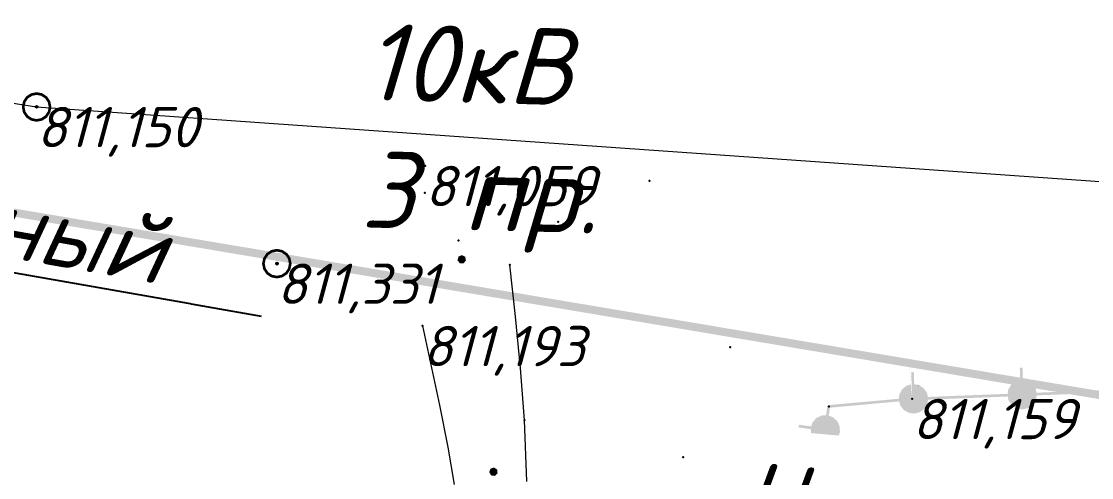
# Model space of a CAD drawing. Header units: metres. Extents: x 629572 to 645168, y 4785785 to 4790166.
# Drawn here: x 635451.04 to 635490.89, y 4788130.47 to 4788147.46 of the extents above; entities that cross this region are included whole.
import ezdxf
from ezdxf import colors
from ezdxf.entities.mleader import LeaderData, LeaderLine
from ezdxf.math import Vec2, Vec3

# ---------------------------------------------------------------- set-up
doc = ezdxf.new("R2010")
doc.units = ezdxf.units.M
doc.linetypes.add('Сплошная_0_50', pattern=[0])
doc.layers.get('0').update_dxf_attribs({"linetype": 'CONTINUOUS'})
for name, color, linetype in [('Дороги  грунтовые_ полевые и лесные (бровка-сплошная)', 7, 'CONTINUOUS'), ('Дороги с покрытием (осевая линия)', 7, 'CONTINUOUS'), ('красная линия', 7, 'CONTINUOUS'), ('Нурсултан', 7, 'CONTINUOUS'), ('Ограды металлические (H более 1м) на металлических круглых столбах с шагом', 7, 'CONTINUOUS'), ('пересечения с комуникациями', 7, 'CONTINUOUS'), ('Столбы железобетонные', 7, 'CONTINUOUS')]:
    doc.layers.add(name, color=color, linetype=linetype)
doc.layers.add('ЛЭП в.напряж.', color=10, linetype='SIL_KAB_VYSVOLT', lineweight=13)
doc.styles.add('ISOCPEUR', font='isocpeui.ttf')
doc.styles.get("Standard").update_dxf_attribs({"font": 'isocpeui.ttf'})
doc.linetypes.add('SIL_KAB_VYSVOLT', pattern='A,1.5,["<<",Standard,S=1.6,R=0,X=-1.5,Y=-0.8],5,0,1.5,[">>",Standard,S=1.6,R=0,X=-2.14,Y=-0.8],-2,8,-2', length=20)

# ---------------------------------------------------------------- blocks, each defined once
blk = doc.blocks.new('26 - 108.1.1 опоры  жб d-1.0')
blk.add_hatch(color=7).paths.add_polyline_path([(0, 0.05), (-0.05, 0), (0, -0.05), (0.05, 0)])
at = {"color": 7, "linetype": 'Continuous', "lineweight": 0, "const_width": 0.1, "flags": 128}
blk.add_lwpolyline([(0, 0.5), (0.191, 0.462), (0.354, 0.354), (0.462, 0.191), (0.5, 0), (0.462, -0.191), (0.354, -0.354), (0.191, -0.462), (0, -0.5), (-0.191, -0.462), (-0.354, -0.354), (-0.462, -0.191), (-0.5, 0), (-0.462, 0.191), (-0.354, 0.354), (-0.191, 0.462), (0, 0.5)], close=True, dxfattribs=at)
at = {"color": 7, "linetype": 'Continuous', "lineweight": 0, "true_color": 0xffffff, "flags": 128}
blk.add_lwpolyline([(0, 0.5), (-0.25, 0.433), (-0.433, 0.25), (-0.5, 0), (-0.433, -0.25), (-0.25, -0.433), (0, -0.5), (0.25, -0.433), (0.433, -0.25), (0.5, 0), (0.433, 0.25), (0.25, 0.433), (0, 0.5)], close=True, dxfattribs=at)
at = {"color": 7, "linetype": 'Continuous', "lineweight": 0, "flags": 128}
for points in [[(0, 0.05), (-0.05, 0), (0, -0.05), (0.05, 0), (0, 0.05)], [(0, 0.05), (0.043, 0.025), (0.043, -0.025), (0, -0.05), (-0.043, -0.025), (-0.043, 0.025), (0, 0.05)]]:
    blk.add_lwpolyline(points, close=True, dxfattribs=at)
at = {"color": 7, "style": 'ISOCPEUR', "flags": 1}
for tag in ['X', 'Высота', 'Отметка(высота) верхнего провода', 'Отметка(высота) нижнего провода', 'Отметка', 'Имя объекта CREDO-III', 'Код объекта CREDO-III', 'Номер', 'Y']:
    blk.add_attdef(tag, (0, 0), '', height=2.5, dxfattribs=at)

msp = doc.modelspace()

# ---------------------------------------------------------------- hatches: boundary and pattern name
at = {"layer": 'Дороги с покрытием (осевая линия)'}
for points in [[(635467.279, 4788138.566), (635467.282, 4788138.562), (635467.353, 4788138.465), (635467.358, 4788138.457), (635467.366, 4788138.453), (635467.408, 4788138.451), (635467.496, 4788138.447), (635467.501, 4788138.446), (635467.502, 4788138.448), (635467.504, 4788138.45), (635467.497, 4788138.457), (635467.496, 4788138.45), (635467.497, 4788138.457), (635467.504, 4788138.45), (635467.59, 4788138.548), (635467.583, 4788138.555), (635467.59, 4788138.548), (635467.593, 4788138.552), (635467.592, 4788138.556), (635467.569, 4788138.684), (635467.569, 4788138.689), (635467.564, 4788138.692), (635467.472, 4788138.741), (635467.45, 4788138.753), (635467.445, 4788138.745), (635467.441, 4788138.754), (635467.321, 4788138.703), (635467.324, 4788138.697), (635467.324, 4788138.698), (635467.321, 4788138.703), (635467.317, 4788138.701), (635467.316, 4788138.696), (635467.325, 4788138.694), (635467.316, 4788138.696), (635467.281, 4788138.571), (635467.29, 4788138.568), (635467.281, 4788138.571)], [(635468.46, 4788130.671), (635468.462, 4788130.666), (635468.524, 4788130.563), (635468.529, 4788130.555), (635468.536, 4788130.55), (635468.578, 4788130.544), (635468.665, 4788130.533), (635468.666, 4788130.536), (635468.665, 4788130.535), (635468.665, 4788130.533), (635468.67, 4788130.532), (635468.671, 4788130.533), (635468.673, 4788130.535), (635468.686, 4788130.552), (635468.714, 4788130.588), (635468.673, 4788130.535), (635468.767, 4788130.626), (635468.771, 4788130.629), (635468.77, 4788130.634), (635468.759, 4788130.763), (635468.758, 4788130.768), (635468.754, 4788130.771), (635468.749, 4788130.762), (635468.754, 4788130.771), (635468.666, 4788130.828), (635468.645, 4788130.842), (635468.643, 4788130.844), (635468.641, 4788130.845), (635468.637, 4788130.843), (635468.637, 4788130.842), (635468.639, 4788130.836), (635468.637, 4788130.843), (635468.513, 4788130.803), (635468.507, 4788130.797), (635468.516, 4788130.793), (635468.507, 4788130.797), (635468.505, 4788130.788), (635468.493, 4788130.733), (635468.507, 4788130.797), (635468.461, 4788130.675)]]:
    msp.add_hatch(color=7, dxfattribs=at).paths.add_polyline_path(points)
at = {"layer": 'Ограды металлические (H более 1м) на металлических круглых столбах с шагом'}
for points in [[(635488.851, 4788133.53), (635491.808, 4788133.645), (635491.804, 4788133.745), (635488.847, 4788133.63), (635488.811, 4788133.78), (635488.763, 4788133.768), (635488.804, 4788133.778), (635488.811, 4788133.78), (635488.809, 4788133.789), (635488.803, 4788133.797), (635488.688, 4788133.955), (635488.674, 4788133.969), (635488.648, 4788133.926), (635488.674, 4788133.969), (635488.618, 4788133.973), (635488.584, 4788133.975), (635488.674, 4788133.969), (635488.508, 4788134.071), (635488.482, 4788134.028), (635488.491, 4788134.043), (635488.508, 4788134.071), (635488.489, 4788134.077), (635488.47, 4788134.071), (635488.392, 4788134.045), (635488.489, 4788134.077), (635488.337, 4788134.101), (635488.32, 4788134.56), (635488.22, 4788134.556), (635488.237, 4788134.098), (635488.107, 4788134.066), (635488.088, 4788134.062), (635488.078, 4788134.059), (635488.07, 4788134.054), (635487.966, 4788133.978), (635487.912, 4788133.939), (635487.904, 4788133.933), (635487.899, 4788133.925), (635487.913, 4788133.916), (635487.941, 4788133.898), (635487.899, 4788133.925), (635487.875, 4788133.886), (635487.797, 4788133.758), (635487.79, 4788133.74), (635487.797, 4788133.739), (635487.809, 4788133.737), (635487.79, 4788133.74), (635487.759, 4788133.547), (635487.798, 4788133.541), (635487.799, 4788133.541), (635487.759, 4788133.547), (635487.758, 4788133.538), (635487.76, 4788133.528), (635487.806, 4788133.338), (635487.854, 4788133.35), (635487.813, 4788133.34), (635487.806, 4788133.338), (635487.808, 4788133.328), (635487.814, 4788133.32), (635487.928, 4788133.163), (635487.934, 4788133.154), (635487.943, 4788133.149), (635487.969, 4788133.192), (635487.943, 4788133.149), (635487.998, 4788133.145), (635488.033, 4788133.142), (635487.943, 4788133.149), (635488.109, 4788133.047), (635488.127, 4788133.041), (635488.146, 4788133.047), (635488.225, 4788133.072), (635488.127, 4788133.041), (635488.32, 4788133.01), (635488.33, 4788133.008), (635488.339, 4788133.011), (635488.51, 4788133.051), (635488.529, 4788133.056), (635488.517, 4788133.105), (635488.529, 4788133.056), (635488.539, 4788133.058), (635488.547, 4788133.064), (635488.651, 4788133.14), (635488.705, 4788133.179), (635488.675, 4788133.219), (635488.705, 4788133.179), (635488.713, 4788133.185), (635488.718, 4788133.193), (635488.704, 4788133.202), (635488.689, 4788133.211), (635488.718, 4788133.193), (635488.742, 4788133.232), (635488.82, 4788133.359), (635488.827, 4788133.378)], [(635484.803, 4788133.373), (635487.76, 4788133.488), (635487.756, 4788133.588), (635484.799, 4788133.473), (635484.763, 4788133.623), (635484.715, 4788133.611), (635484.756, 4788133.621), (635484.763, 4788133.623), (635484.761, 4788133.632), (635484.755, 4788133.64), (635484.64, 4788133.798), (635484.626, 4788133.811), (635484.46, 4788133.913), (635484.434, 4788133.871), (635484.442, 4788133.92), (635484.422, 4788133.914), (635484.344, 4788133.888), (635484.442, 4788133.92), (635484.289, 4788133.944), (635484.272, 4788134.403), (635484.176, 4788134.399), (635484.177, 4788134.376), (635484.194, 4788133.942), (635484.195, 4788133.923), (635484.196, 4788133.9), (635484.196, 4788133.898), (635484.196, 4788133.894), (635484.196, 4788133.887), (635484.197, 4788133.873), (635484.197, 4788133.854), (635484.199, 4788133.821), (635484.202, 4788133.73), (635484.229, 4788133.847), (635484.202, 4788133.73), (635484.215, 4788133.4), (635484.185, 4788133.729), (635484.177, 4788133.82), (635484.175, 4788133.838), (635484.172, 4788133.877), (635484.17, 4788133.893), (635484.17, 4788133.894), (635484.17, 4788133.898), (635484.127, 4788134.373), (635484.125, 4788134.396), (635484.12, 4788134.396), (635484.162, 4788133.938), (635484.033, 4788133.9), (635484.014, 4788133.895), (635484.004, 4788133.892), (635483.997, 4788133.886), (635483.897, 4788133.805), (635483.845, 4788133.763), (635483.837, 4788133.757), (635483.832, 4788133.748), (635483.847, 4788133.74), (635483.876, 4788133.724), (635483.832, 4788133.748), (635483.811, 4788133.708), (635483.739, 4788133.577), (635483.733, 4788133.558), (635483.713, 4788133.364), (635483.712, 4788133.354), (635483.714, 4788133.345), (635483.753, 4788133.356), (635483.714, 4788133.345), (635483.769, 4788133.158), (635483.779, 4788133.14), (635483.901, 4788132.989), (635483.907, 4788132.981), (635483.916, 4788132.976), (635483.972, 4788132.975), (635484.006, 4788132.974), (635483.916, 4788132.976), (635484.087, 4788132.883), (635484.106, 4788132.877), (635484.111, 4788132.927), (635484.106, 4788132.877), (635484.125, 4788132.884), (635484.202, 4788132.914), (635484.106, 4788132.877), (635484.236, 4788132.863), (635484.236, 4788132.858), (635484.272, 4788132.853), (635484.278, 4788132.892), (635484.272, 4788132.853), (635484.282, 4788132.851), (635484.291, 4788132.854), (635484.282, 4788132.892), (635484.291, 4788132.854), (635484.462, 4788132.894), (635484.481, 4788132.899), (635484.47, 4788132.948), (635484.481, 4788132.899), (635484.491, 4788132.901), (635484.499, 4788132.907), (635484.603, 4788132.982), (635484.657, 4788133.022), (635484.665, 4788133.028), (635484.67, 4788133.036), (635484.656, 4788133.045), (635484.627, 4788133.062), (635484.67, 4788133.036), (635484.694, 4788133.075), (635484.772, 4788133.202), (635484.779, 4788133.221), (635484.771, 4788133.222), (635484.756, 4788133.224), (635484.779, 4788133.221)], [(635484.443, 4788133.886), (635484.46, 4788133.913), (635484.442, 4788133.92), (635484.434, 4788133.871)], [(635483.716, 4788133.305), (635483.707, 4788133.404), (635481.098, 4788133.168), (635481.103, 4788133.118), (635481.054, 4788133.125), (635481.005, 4788132.789), (635480.851, 4788132.781), (635480.852, 4788132.765), (635480.852, 4788132.773), (635480.851, 4788132.781), (635480.841, 4788132.78), (635480.832, 4788132.776), (635480.854, 4788132.731), (635480.832, 4788132.776), (635480.79, 4788132.72), (635480.832, 4788132.776), (635480.656, 4788132.692), (635480.678, 4788132.646), (635480.664, 4788132.677), (635480.656, 4788132.692), (635480.641, 4788132.68), (635480.626, 4788132.626), (635480.618, 4788132.593), (635480.641, 4788132.68), (635480.51, 4788132.535), (635480.541, 4788132.508), (635480.535, 4788132.513), (635480.51, 4788132.535), (635480.504, 4788132.527), (635480.5, 4788132.518), (635480.548, 4788132.501), (635480.5, 4788132.518), (635480.449, 4788132.373), (635479.995, 4788132.438), (635479.981, 4788132.339), (635480.435, 4788132.274), (635480.442, 4788132.14), (635480.443, 4788132.12), (635480.448, 4788132.101), (635480.503, 4788131.985), (635480.532, 4788131.925), (635480.544, 4788131.909), (635480.578, 4788131.879), (635480.689, 4788131.779), (635480.696, 4788131.772), (635480.706, 4788131.769), (635480.708, 4788131.776), (635480.722, 4788131.816), (635480.706, 4788131.769), (635480.89, 4788131.704), (635480.903, 4788131.741), (635480.903, 4788131.742), (635480.89, 4788131.704), (635480.899, 4788131.701), (635480.909, 4788131.701), (635480.907, 4788131.741), (635480.909, 4788131.701), (635481.104, 4788131.712), (635481.101, 4788131.762), (635481.123, 4788131.717), (635481.299, 4788131.801), (635481.314, 4788131.812), (635481.277, 4788131.846), (635481.314, 4788131.812), (635481.445, 4788131.958), (635481.455, 4788131.974), (635481.452, 4788131.994), (635481.441, 4788132.076), (635481.455, 4788131.974), (635481.52, 4788132.158), (635481.523, 4788132.168), (635481.522, 4788132.178), (635481.482, 4788132.175), (635481.522, 4788132.178), (635481.513, 4788132.353), (635481.512, 4788132.372), (635481.462, 4788132.37), (635481.467, 4788132.372), (635481.462, 4788132.37), (635481.512, 4788132.372), (635481.507, 4788132.391), (635481.452, 4788132.507), (635481.423, 4788132.567), (635481.419, 4788132.576), (635481.411, 4788132.583), (635481.4, 4788132.571), (635481.378, 4788132.546), (635481.411, 4788132.583), (635481.378, 4788132.613), (635481.266, 4788132.713), (635481.259, 4788132.72), (635481.249, 4788132.723), (635481.104, 4788132.775), (635481.147, 4788133.072)], [(635480.527, 4788128.765), (635480.949, 4788131.694), (635480.85, 4788131.708), (635480.428, 4788128.779), (635480.274, 4788128.771), (635480.277, 4788128.721), (635480.255, 4788128.766), (635480.213, 4788128.711), (635480.255, 4788128.766), (635480.079, 4788128.682), (635480.064, 4788128.67), (635479.933, 4788128.525), (635479.971, 4788128.492), (635479.923, 4788128.508), (635479.926, 4788128.488), (635479.937, 4788128.407), (635479.923, 4788128.508), (635479.872, 4788128.363), (635479.418, 4788128.428), (635479.404, 4788128.329), (635479.858, 4788128.264), (635479.865, 4788128.13), (635479.866, 4788128.11), (635479.916, 4788128.113), (635479.866, 4788128.11), (635479.867, 4788128.1), (635479.871, 4788128.091), (635479.926, 4788127.976), (635479.955, 4788127.915), (635479.96, 4788127.906), (635479.967, 4788127.9), (635479.978, 4788127.912), (635480, 4788127.937), (635479.967, 4788127.9), (635480.001, 4788127.869), (635480.112, 4788127.769), (635480.119, 4788127.763), (635480.129, 4788127.759), (635480.131, 4788127.767), (635480.145, 4788127.806), (635480.129, 4788127.759), (635480.313, 4788127.694), (635480.326, 4788127.731), (635480.326, 4788127.732), (635480.313, 4788127.694), (635480.322, 4788127.691), (635480.332, 4788127.692), (635480.33, 4788127.732), (635480.332, 4788127.692), (635480.419, 4788127.742), (635480.385, 4788127.722), (635480.332, 4788127.692), (635480.527, 4788127.702), (635480.524, 4788127.752), (635480.527, 4788127.71), (635480.527, 4788127.702), (635480.537, 4788127.703), (635480.546, 4788127.707), (635480.722, 4788127.791), (635480.7, 4788127.836), (635480.715, 4788127.806), (635480.722, 4788127.791), (635480.737, 4788127.803), (635480.752, 4788127.857), (635480.76, 4788127.89), (635480.737, 4788127.803), (635480.868, 4788127.948), (635480.831, 4788127.981), (635480.844, 4788127.97), (635480.868, 4788127.948), (635480.874, 4788127.955), (635480.878, 4788127.965), (635480.943, 4788128.149), (635480.905, 4788128.162), (635480.943, 4788128.149), (635480.946, 4788128.158), (635480.945, 4788128.168), (635480.906, 4788128.166), (635480.945, 4788128.168), (635480.936, 4788128.343), (635480.935, 4788128.363), (635480.93, 4788128.382), (635480.875, 4788128.497), (635480.846, 4788128.558), (635480.834, 4788128.573), (635480.801, 4788128.604), (635480.689, 4788128.704), (635480.656, 4788128.666), (635480.689, 4788128.704), (635480.682, 4788128.71), (635480.672, 4788128.714)], [(635481.123, 4788131.717), (635481.101, 4788131.762), (635481.103, 4788131.719), (635481.104, 4788131.712), (635481.114, 4788131.712)]]:
    msp.add_hatch(color=7, dxfattribs=at).paths.add_polyline_path(points)

# ---------------------------------------------------------------- linework, layer by layer
at = {"layer": 'Дороги  грунтовые_ полевые и лесные (бровка-сплошная)', "color": 7, "linetype": 'Continuous', "lineweight": 0, "flags": 128}
for points in [[(635469.866, 4788130.321), (635469.77, 4788132.612), (635469.629, 4788134.543), (635469.44, 4788136.471), (635469.227, 4788138.398)], [(635465.972, 4788136.116), (635466.612, 4788133.167), (635466.918, 4788131.608), (635467.158, 4788130.209)]]:
    msp.add_lwpolyline(points, dxfattribs=at)
at = {"layer": 'ЛЭП в.напряж.', "lineweight": 13}
msp.add_lwpolyline([(635274.927, 4788208.572), (635299.907, 4788169.042), (635347.077, 4788159.604), (635391.907, 4788147.552), (635417.54, 4788149.657), (635451.604, 4788144.271), (635495.099, 4788141.221), (635542.592, 4788138.219), (635563.682, 4788136.782)], dxfattribs=at)
at = {"layer": 'Нурсултан', "color": 7}
for p in [(635451.604, 4788144.271, 24.473), (635466.07, 4788142.076, 24.382), (635474.43, 4788141.523, 24.361), (635466.06, 4788141.071, -786.677), (635466.06, 4788141.071, 24.26), (635471.024, 4788139.993, 24.249), (635471.024, 4788139.993, -786.677), (635467.313, 4788139.293, 24.374), (635460.551, 4788138.436, 24.654), (635469.227, 4788138.398, 24.394), (635465.972, 4788136.116, 24.516), (635477.432, 4788135.329, 24.485), (635484.215, 4788133.4, 24.482), (635481.103, 4788133.118, 24.552), (635469.77, 4788132.612, 24.577), (635475.681, 4788131.227, 24.536)]:
    msp.add_point(p, dxfattribs=at)

# ---------------------------------------------------------------- block references
at = {"layer": 'Столбы железобетонные', "color": 7, "linetype": 'Continuous'}
for p in [(635451.604, 4788144.271, 795.239), (635460.551, 4788138.436, 795.239)]:
    msp.add_blockref('26 - 108.1.1 опоры  жб d-1.0', p, dxfattribs=at)

# ---------------------------------------------------------------- texts
at = {"layer": 'ЛЭП в.напряж.', "color": 1, "insert": (635463.641, 4788139.007), "char_height": 2.8505, "attachment_point": 7, "rotation": 358.535, "style": 'ISOCPEUR'}
msp.add_mtext('10кВ\\P3 пр.', dxfattribs=at)
at = {"layer": 'Нурсултан', "color": 251, "char_height": 1.5, "attachment_point": 1, "style": 'ISOCPEUR'}
for s, insert in [('811,150', (635451.604, 4788144.271, 24.473)), ('811,059', (635466.07, 4788142.076, 24.382)), ('811,331', (635460.551, 4788138.436, 24.654)), ('811,193', (635465.972, 4788136.116, 24.516)), ('811,159', (635484.215, 4788133.4, 24.482))]:
    msp.add_mtext(s, dxfattribs=dict(at, insert=insert))

# ---------------------------------------------------------------- next in the draw order: leaders
at = {"layer": 'пересечения с комуникациями'}
ml = msp.add_multileader_mtext('Standard', dxfattribs=at)
ml.set_content('Газопровод подземный\\PПК48+64,86', color=256, style='ISOCPEUR')
ml.set_leader_properties()
ml.build(insert=Vec2(0, 0))
ml.multileader.update_dxf_attribs({"text_left_attachment_type": 6, "text_right_attachment_type": 6, "dogleg_length": 0.36, "arrow_head_size": 2})
ctx = ml.context
ctx.base_point, ctx.char_height, ctx.arrow_head_size, ctx.plane_origin, ctx.plane_x_axis, ctx.plane_y_axis = Vec3(635417.92, 4788143.895), 2.53, 2, Vec3(635399.516, 4788100.864), Vec3(0.984808, -0.173648), Vec3(0.173648, 0.984808)
ctx.left_attachment, ctx.right_attachment = 6, 6
notes = []
notes.append((ctx, [(0, (1, 1, 0), (635417.566, 4788143.958), (0.984808, -0.173648), 0.36, [(0, [(635411.11, 4788095.469)], 0, [])])]))
ctx.mtext.insert, ctx.mtext.text_direction, ctx.mtext.rotation, ctx.mtext.flow_direction = Vec3(635420.417, 4788146.538), Vec3(0.984808, -0.173648), 6.108652, 5
ctx.mtext.has_bg_fill, ctx.mtext.bg_color, ctx.mtext.bg_scale_factor, ctx.mtext.bg_transparency, ctx.mtext.use_window_bg_color = 1, -1027028792, 1.5, 0, 1
for ctx, leaders in notes:
    for number, flags, end, landing, length, lines in leaders:
        leader = LeaderData()
        leader.index, (leader.has_last_leader_line, leader.has_dogleg_vector, leader.attachment_direction) = number, flags
        leader.last_leader_point, leader.dogleg_vector, leader.dogleg_length = Vec3(end), Vec3(landing), length
        for number, points, colour, breaks in lines:
            line = LeaderLine()
            line.index, line.vertices, line.color, line.breaks = number, Vec3.list(points), colors.encode_raw_color(colour), breaks
            leader.lines.append(line)
        ctx.leaders.append(leader)

# ---------------------------------------------------------------- next in the draw order: linework, layer by layer
at = {"layer": 'красная линия', "color": 1, "linetype": 'Сплошная_0_50', "lineweight": 0, "true_color": 0xff0000, "const_width": 0.3, "elevation": 794.579, "flags": 128}
msp.add_lwpolyline([(638818.848, 4788579.098), (638434.543, 4788398.115), (637986.142, 4788195.6), (637994.638, 4788176.414), (637942.139, 4788165.191), (637935.75, 4788162.9), (637919.94, 4788203.086), (637884.756, 4788191.01), (637897.946, 4788150.802), (637875.631, 4788142.106), (637761.545, 4788134.606), (637700.256, 4788129.196), (637638.253, 4788120.005), (637581.946, 4788110.591), (637565.739, 4788106.898), (637558.254, 4788104.091), (637363.245, 4788069.304), (637293.147, 4788066.19), (637239.74, 4788053.996), (637240.261, 4788022.608), (637232.946, 4788021.41), (637162.138, 4788007.601), (637160.654, 4788026.311), (636775.64, 4787974.712), (636766.433, 4787974.403), (636737.136, 4787937.815), (636720.149, 4787935.806), (636516.153, 4787941.092), (636490.258, 4787949.803), (636394.84, 4787957.088), (636354.049, 4787969.885), (636316.148, 4787980.518), (636315.357, 4787987.294), (636135.738, 4788019.2), (636122.937, 4788021.29), (636105.848, 4788067.289), (636010.538, 4788080.603), (635985.153, 4788054.809), (635975.448, 4788047.792), (635905.965, 4788055.726), (635883.655, 4788057.997), (635666.752, 4788098.184), (635673.048, 4788121.002), (635509.85, 4788130.405), (635401.641, 4788148.595)], dxfattribs=at)

# ---------------------------------------------------------------- next in the draw order: leaders
at = {"layer": 'пересечения с комуникациями'}
ml = msp.add_multileader_mtext('Standard', dxfattribs=at)
ml.set_content('Надземный пешеходный переход\\PПК48+5,2', color=256, style='ISOCPEUR')
ml.set_leader_properties()
ml.build(insert=Vec2(0, 0))
ml.multileader.update_dxf_attribs({"text_left_attachment_type": 6, "text_right_attachment_type": 6, "dogleg_length": 0.36, "arrow_head_size": 2})
ctx = ml.context
ctx.base_point, ctx.char_height, ctx.arrow_head_size, ctx.plane_origin, ctx.plane_x_axis, ctx.plane_y_axis = Vec3(635475.726, 4788128.231), 2.53, 2, Vec3(635469.997, 4788086.003), Vec3(0.995999, -0.08936), Vec3(0.08936, 0.995999)
ctx.left_attachment, ctx.right_attachment = 6, 6
notes = []
notes.append((ctx, [(0, (1, 1, 0), (635475.368, 4788128.263), (0.995999, -0.08936), 0.36, [(0, [(635469.997, 4788086.003)], 0, [])])]))
ctx.mtext.insert, ctx.mtext.text_direction, ctx.mtext.rotation, ctx.mtext.flow_direction = Vec3(635477.99, 4788131.076), Vec3(0.995999, -0.08936), 6.193705, 5
ctx.mtext.has_bg_fill, ctx.mtext.bg_color, ctx.mtext.bg_scale_factor, ctx.mtext.bg_transparency, ctx.mtext.use_window_bg_color = 1, -1027028792, 1.5, 0, 1
for ctx, leaders in notes:
    for number, flags, end, landing, length, lines in leaders:
        leader = LeaderData()
        leader.index, (leader.has_last_leader_line, leader.has_dogleg_vector, leader.attachment_direction) = number, flags
        leader.last_leader_point, leader.dogleg_vector, leader.dogleg_length = Vec3(end), Vec3(landing), length
        for number, points, colour, breaks in lines:
            line = LeaderLine()
            line.index, line.vertices, line.color, line.breaks = number, Vec3.list(points), colors.encode_raw_color(colour), breaks
            leader.lines.append(line)
        ctx.leaders.append(leader)

doc.saveas('drawing.dxf')
